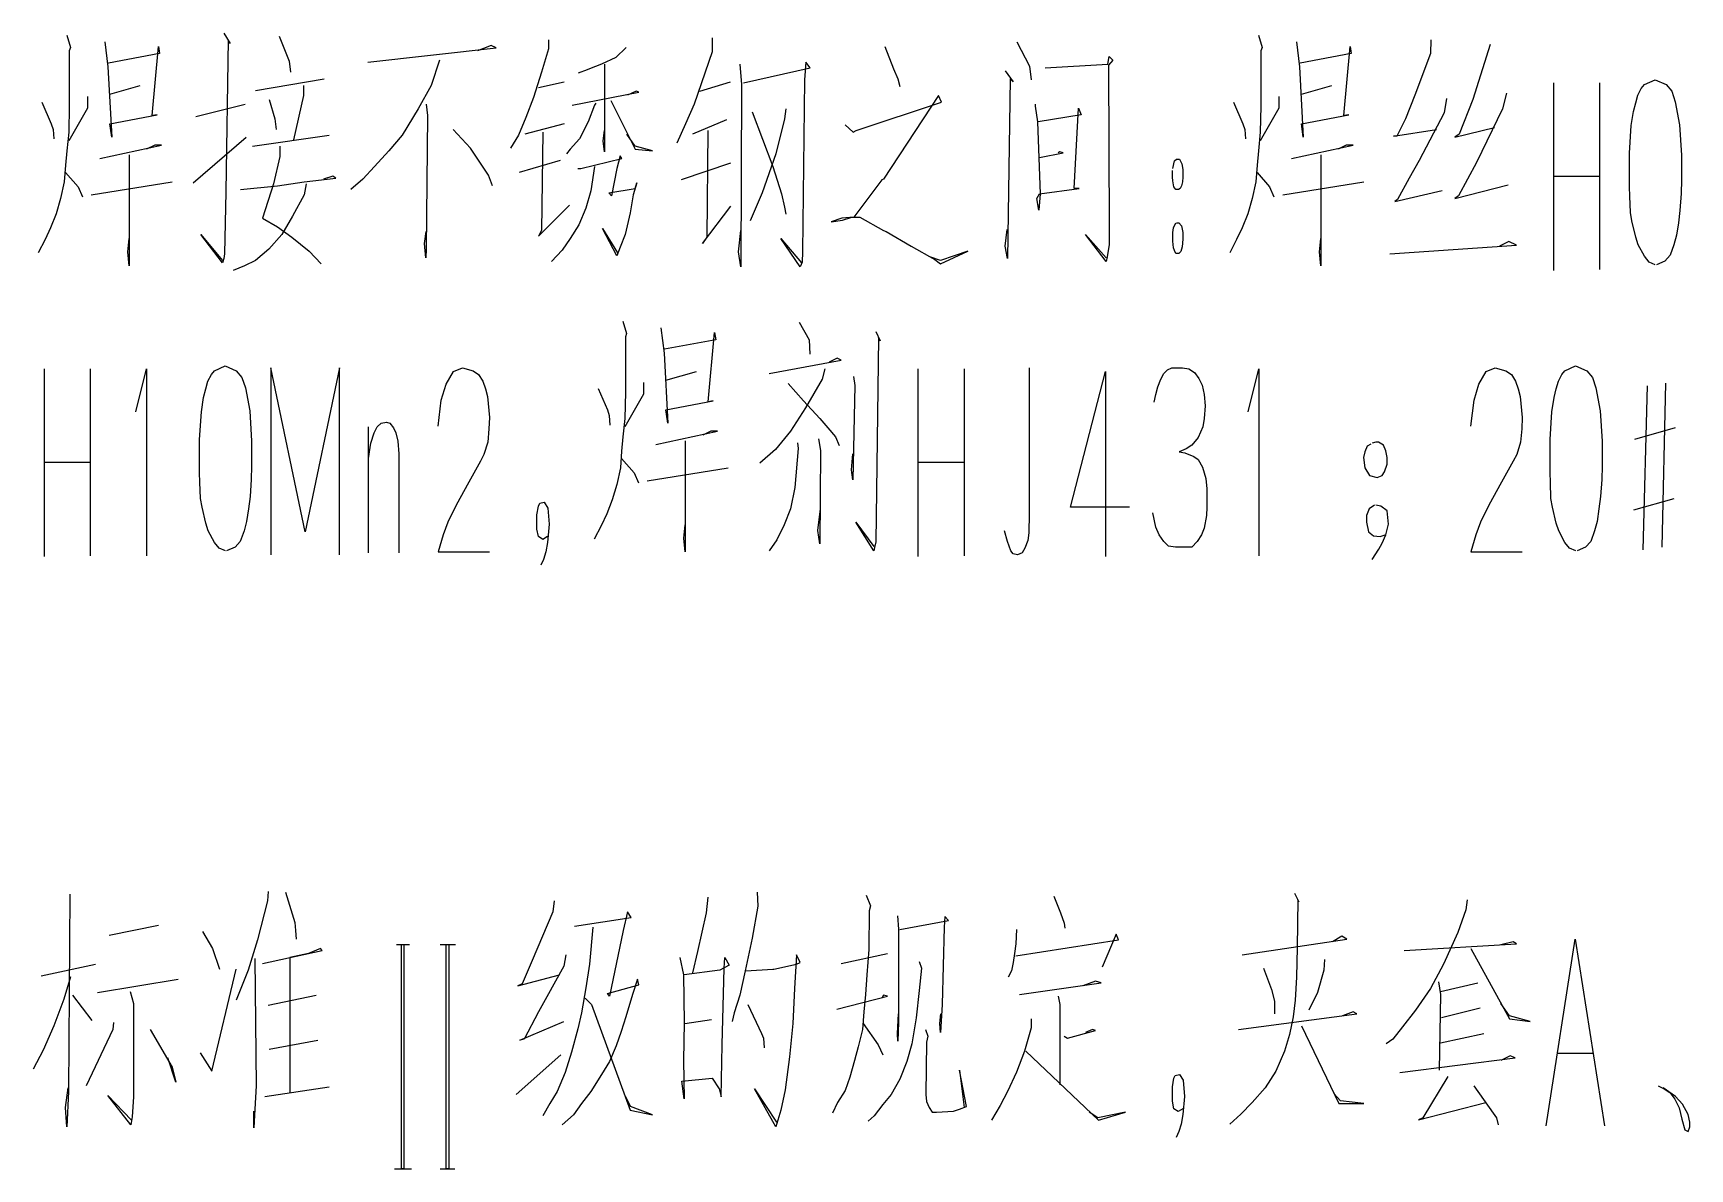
# Model space of a CAD drawing. Extents: x 0 to 8410, y 0 to 11890.
# Drawn here: x 7771.8 to 8119.4, y 10658.2 to 10896.4 of the extents above; entities that cross this region are included whole.
import ezdxf

# ---------------------------------------------------------------- set-up
doc = ezdxf.new("R2010")
doc.units = 0
doc.header["$MEASUREMENT"] = 0
doc.layers.add('6', color=7, linetype='Continuous')
doc.layers.add('8', color=7, linetype='Continuous')

# ---------------------------------------------------------------- blocks, each defined once
blk = doc.blocks.new('BLKENT759')
at = {"layer": '8', "color": 2, "linetype": 'Continuous'}
for p, q in [((7778.85, 10896), (7779.64, 10893.4)), ((7779.64, 10893.4), (7779.38, 10892.7)), ((7786.83, 10894.6), (7787.48, 10889.3)), ((7796.76, 10879.1), (7798.07, 10893.6)), ((7798.07, 10893.6), (7798.33, 10892.1)), ((7811.8, 10896.4), (7813.1, 10894.2)), ((7812.71, 10895), (7812.19, 10863.1)), ((7813.1, 10894.2), (7812.71, 10895)), ((7823.43, 10895.8), (7825.52, 10890.5)), ((7841.99, 10890.3), (7868.92, 10893.3)), ((7867.87, 10893.8), (7865, 10892.7)), ((7868.92, 10893.3), (7867.87, 10893.8)), ((7879.9, 10895), (7879.9, 10893.1)), ((7896.24, 10893.4), (7894.02, 10891.3)), ((7914.28, 10895.4), (7914.28, 10892.5)), ((7950.49, 10893.6), (7952.32, 10888.9)), ((7978.2, 10894.6), (7980.81, 10889.5)), ((8028.85, 10896), (8029.64, 10893.4)), ((8029.64, 10893.4), (8029.38, 10892.7)), ((8036.83, 10894.6), (8037.48, 10889.3)), ((8046.76, 10879.1), (8048.07, 10893.6)), ((8048.07, 10893.6), (8048.33, 10892.1)), ((8065.06, 10895), (8064.93, 10892.1)), ((8077.48, 10894), (8073.82, 10882.5)), ((7779.38, 10892.7), (7779.38, 10881.1)), ((7798.33, 10892.1), (7787.61, 10890.1)), ((7825.52, 10890.5), (7825.78, 10888.2)), ((7857.02, 10890.7), (7855.32, 10885.4)), ((7879.9, 10893.1), (7878.46, 10888.2)), ((7891.01, 10889.9), (7888.53, 10888.9)), ((7894.02, 10891.3), (7891.01, 10889.9)), ((7891.66, 10889.9), (7891.66, 10871.5)), ((7914.28, 10892.5), (7910.49, 10881.5)), ((7920.03, 10889.9), (7920.42, 10885.6)), ((7933.89, 10890.3), (7933.62, 10886.6)), ((7934.8, 10889.1), (7933.89, 10890.3)), ((7984.08, 10889.1), (7997.28, 10889.9)), ((7997.28, 10889.9), (7997.55, 10891.5)), ((7998.33, 10890.7), (7997.41, 10889.7)), ((7997.41, 10889.7), (7997.55, 10855.4)), ((7997.55, 10891.5), (7998.33, 10890.7)), ((8029.38, 10892.7), (8029.38, 10881.1)), ((8048.33, 10892.1), (8037.61, 10890.1)), ((8064.93, 10892.1), (8061.66, 10883.4)), ((7787.48, 10889.3), (7788.27, 10874.6)), ((7818.46, 10884.4), (7832.84, 10886.8)), ((7878.46, 10888.2), (7876.76, 10882.9)), ((7888, 10888.7), (7886.17, 10888)), ((7888.53, 10888.9), (7888, 10888.7)), ((7920.81, 10886), (7934.8, 10889.1)), ((7933.62, 10886.6), (7933.23, 10850.5)), ((7952.32, 10888.9), (7953.23, 10886.8)), ((7953.23, 10886.8), (7953.62, 10885.2)), ((7975.72, 10888.5), (7977.41, 10886.2)), ((7976.76, 10886.8), (7976.24, 10849.1)), ((7977.41, 10886.2), (7976.76, 10886.8)), ((7980.81, 10889.5), (7981.21, 10886.6)), ((8037.48, 10889.3), (8038.26, 10874.6)), ((8109.83, 10885.6), (8112.06, 10886.6)), ((8112.06, 10886.6), (8114.41, 10885.6)), ((7783.17, 10883.1), (7783.17, 10880.7)), ((7787.87, 10883.6), (7794.28, 10885.4)), ((7828.53, 10883.3), (7826.44, 10874)), ((7828.53, 10885.4), (7828.53, 10883.3)), ((7855.32, 10885.4), (7852.58, 10880.5)), ((7876.76, 10882.9), (7875.19, 10878.7)), ((7877.81, 10885), (7883.17, 10886.2)), ((7884.87, 10881.3), (7898.85, 10884)), ((7898.33, 10884.2), (7896.5, 10883.4)), ((7898.85, 10884), (7898.33, 10884.2)), ((7911.66, 10884.2), (7918.07, 10886.2)), ((7920.42, 10885.6), (7920.29, 10847.4)), ((7961.73, 10883.3), (7950.23, 10865.8)), ((7962.38, 10881.9), (7961.73, 10883.3)), ((8033.17, 10883.1), (8033.17, 10880.7)), ((8037.87, 10883.6), (8044.28, 10885.4)), ((8061.66, 10883.4), (8059.7, 10878.4)), ((8080.88, 10883.8), (8080.09, 10880.5)), ((8090.75, 10886), (8090.75, 10846.6)), ((8100.42, 10886), (8100.42, 10846.8)), ((8108, 10881.8), (8108.46, 10883.4)), ((8108.46, 10883.4), (8109.18, 10884.8)), ((8109.18, 10884.8), (8109.83, 10885.6)), ((8114.41, 10885.6), (8115.58, 10884.2)), ((8115.58, 10884.2), (8116.3, 10882)), ((7773.62, 10881.9), (7775.59, 10877.4)), ((7779.38, 10881.1), (7779.25, 10875.6)), ((7783.17, 10880.7), (7779.25, 10873.8)), ((7787.87, 10877.4), (7797.81, 10879.3)), ((7797.81, 10879.3), (7796.76, 10879.1)), ((7805.91, 10878.9), (7816.24, 10881.5)), ((7821.34, 10882.5), (7822.51, 10878.4)), ((7852.58, 10880.5), (7849.18, 10875)), ((7854.28, 10881.5), (7854.54, 10879.1)), ((7889.57, 10881.3), (7888.26, 10877.8)), ((7889.83, 10881.7), (7889.57, 10881.3)), ((7892.97, 10882.3), (7898.07, 10872.1)), ((7910.49, 10881.5), (7908.66, 10877.4)), ((7922.64, 10879.9), (7926.96, 10868.4)), ((7929.7, 10880.5), (7929.44, 10878.4)), ((7944.47, 10876), (7962.38, 10881.9)), ((7981.99, 10881.5), (7981.99, 10881.1)), ((7981.99, 10881.1), (7982.51, 10877.8)), ((7991.66, 10879.3), (7982.64, 10877.8)), ((7990.23, 10863.8), (7991.14, 10880.7)), ((7991.14, 10880.7), (7991.66, 10879.3)), ((8023.62, 10881.9), (8025.58, 10877.4)), ((8029.38, 10881.1), (8029.24, 10875.6)), ((8033.17, 10880.7), (8029.24, 10873.8)), ((8037.87, 10877.4), (8047.81, 10879.3)), ((8047.81, 10879.3), (8046.76, 10879.1)), ((8067.81, 10879.7), (8062.58, 10869.7)), ((8068.33, 10882.7), (8067.81, 10879.7)), ((8073.82, 10882.5), (8070.94, 10875.2)), ((8080.09, 10880.5), (8074.6, 10869.3)), ((8107.09, 10877), (8107.55, 10880)), ((8107.55, 10880), (8108, 10881.8)), ((8116.3, 10882), (8117.22, 10877.2)), ((7775.59, 10877.4), (7775.98, 10876.2)), ((7775.98, 10876.2), (7776.11, 10874.2)), ((7788.27, 10874.6), (7787.87, 10877.4)), ((7822.51, 10878.4), (7822.78, 10876.2)), ((7854.54, 10879.1), (7854.28, 10851.1)), ((7863.56, 10872.3), (7859.9, 10876.2)), ((7875.19, 10878.7), (7873.62, 10875)), ((7883.17, 10877.4), (7874.93, 10875.2)), ((7888.26, 10877.8), (7886.43, 10874.2)), ((7891.4, 10873.8), (7891.66, 10876)), ((7908.66, 10877.4), (7906.83, 10873.3)), ((7917.28, 10878.2), (7910.09, 10875.2)), ((7913.36, 10876), (7913.1, 10853.6)), ((7929.44, 10878.4), (7927.61, 10871.1)), ((7942.12, 10877.2), (7943.82, 10875.6)), ((7943.82, 10875.6), (7944.47, 10876)), ((7982.51, 10877.8), (7983.04, 10862.7)), ((8025.58, 10877.4), (8025.98, 10876.2)), ((8025.98, 10876.2), (8026.11, 10874.2)), ((8038.26, 10874.6), (8037.87, 10877.4)), ((8057.22, 10874.8), (8066.24, 10876.2)), ((8059.7, 10878.4), (8057.87, 10874.8)), ((8070.03, 10874.6), (8078.39, 10876.6)), ((8106.7, 10871.2), (8107.09, 10877)), ((8117.22, 10877.2), (8117.61, 10870.8)), ((7779.25, 10875.6), (7778.85, 10871.7)), ((7785.78, 10870.1), (7798.72, 10872.9)), ((7797.29, 10872.9), (7795.59, 10872.1)), ((7798.72, 10872.9), (7797.29, 10872.9)), ((7805.39, 10865), (7816.5, 10874.6)), ((7817.81, 10872.7), (7833.89, 10875)), ((7823.56, 10872.7), (7823.56, 10870.5)), ((7849.18, 10875), (7846.43, 10871.7)), ((7873.62, 10875), (7871.93, 10872.3)), ((7878.72, 10875.6), (7878.46, 10855)), ((7886.43, 10874.2), (7884.47, 10872.1)), ((7891.66, 10871.5), (7891.4, 10873.8)), ((7898.07, 10872.7), (7896.37, 10875.2)), ((7901.73, 10871.7), (7898.07, 10872.7)), ((8029.24, 10875.6), (8028.85, 10871.7)), ((8035.78, 10870.1), (8048.72, 10872.9)), ((8047.28, 10872.9), (8045.58, 10872.1)), ((8048.72, 10872.9), (8047.28, 10872.9)), ((8057.87, 10874.8), (8057.22, 10874.8)), ((8070.94, 10875.2), (8070.03, 10874.6)), ((7778.85, 10871.7), (7778.59, 10868.7)), ((7791.93, 10870.9), (7791.93, 10847.6)), ((7823.56, 10870.5), (7822.25, 10864.8)), ((7846.43, 10871.7), (7843.43, 10868.4)), ((7867.35, 10866.6), (7863.56, 10872.3)), ((7882.38, 10869.7), (7873.75, 10867.2)), ((7884.47, 10872.1), (7883.69, 10871.1)), ((7886.7, 10868), (7895.32, 10870.1)), ((7894.93, 10870.7), (7894.28, 10868)), ((7895.32, 10870.1), (7894.93, 10870.7)), ((7898.07, 10872.1), (7901.73, 10871.7)), ((7918.07, 10869.1), (7907.74, 10865.6)), ((7927.61, 10871.1), (7924.74, 10862.9)), ((7982.9, 10870.3), (7987.87, 10871.3)), ((7987.22, 10871.5), (7986.83, 10871.3)), ((7987.87, 10871.3), (7987.22, 10871.5)), ((8010.88, 10868), (8011.27, 10869.6)), ((8011.27, 10869.6), (8011.66, 10870)), ((8011.66, 10870), (8012.32, 10870)), ((8012.32, 10870), (8012.77, 10869)), ((8012.77, 10869), (8012.97, 10867.8)), ((8028.85, 10871.7), (8028.59, 10868.7)), ((8041.92, 10870.9), (8041.92, 10847.6)), ((8062.58, 10869.7), (8060.49, 10866)), ((8074.6, 10869.3), (8070.81, 10862.3)), ((8106.7, 10864.2), (8106.7, 10871.2)), ((8117.61, 10870.8), (8117.61, 10865.6)), ((7778.59, 10868.7), (7778.33, 10865.2)), ((7778.59, 10867.2), (7781.21, 10864.2)), ((7828.66, 10865.2), (7835.32, 10866)), ((7834.67, 10866.4), (7832.71, 10865.8)), ((7835.32, 10866), (7834.67, 10866.4)), ((7840.94, 10865.8), (7838.46, 10863.6)), ((7843.43, 10868.4), (7840.94, 10865.8)), ((7868.13, 10864.4), (7867.35, 10866.6)), ((7886.04, 10868), (7886.7, 10868)), ((7889.57, 10868.4), (7888.79, 10863.3)), ((7894.28, 10868), (7893.1, 10862.3)), ((7926.96, 10868.4), (7928.79, 10862.7)), ((7949.83, 10865.6), (7943.95, 10857.8)), ((7950.23, 10865.8), (7949.83, 10865.6)), ((8010.81, 10866.2), (8010.81, 10867.6)), ((8010.88, 10865.4), (8010.81, 10866.2)), ((8011.14, 10864.2), (8010.88, 10865.4)), ((8012.97, 10866.2), (8012.9, 10865.2)), ((8012.97, 10867.8), (8012.97, 10866.2)), ((8028.59, 10868.7), (8028.33, 10865.2)), ((8028.59, 10867.2), (8031.21, 10864.2)), ((8060.49, 10866), (8058, 10861.5)), ((8090.75, 10866.4), (8100.29, 10866.4)), ((8117.61, 10865.6), (8117.55, 10862.8)), ((7778.33, 10865.2), (7777.55, 10861.7)), ((7781.21, 10864.2), (7782.12, 10862.1)), ((7783.95, 10862.5), (7800.95, 10865.2)), ((7812.19, 10863.1), (7811.93, 10850.1)), ((7815.32, 10863.6), (7823.04, 10864.4)), ((7822.25, 10864.8), (7819.9, 10857.6)), ((7823.04, 10864.4), (7828.66, 10865.2)), ((7828.66, 10862.5), (7826.17, 10858)), ((7829.05, 10864.8), (7828.66, 10862.5)), ((7888.79, 10863.3), (7887.74, 10859.7)), ((7892.58, 10862.9), (7898.07, 10863.8)), ((7893.1, 10862.3), (7892.58, 10862.9)), ((7897.68, 10862.5), (7897.02, 10858.7)), ((7898.46, 10865), (7897.68, 10862.5)), ((7898.07, 10863.8), (7898.46, 10865)), ((7924.74, 10862.9), (7922.25, 10857)), ((7928.79, 10862.7), (7929.44, 10859.9)), ((7982.38, 10861.7), (7982.9, 10862.7)), ((7983.04, 10862.7), (7982.77, 10859.3)), ((7982.9, 10862.7), (7991.27, 10863.8)), ((7991.27, 10863.8), (7990.23, 10863.8)), ((8011.53, 10863.6), (8011.14, 10864.2)), ((8012.12, 10863.6), (8011.53, 10863.6)), ((8012.45, 10863.8), (8012.12, 10863.6)), ((8012.71, 10864.4), (8012.45, 10863.8)), ((8012.9, 10865.2), (8012.71, 10864.4)), ((8028.33, 10865.2), (8027.55, 10861.7)), ((8031.21, 10864.2), (8032.12, 10862.1)), ((8033.95, 10862.5), (8050.94, 10865.2)), ((8057.48, 10861.1), (8067.41, 10863.4)), ((8070.03, 10861.7), (8081.27, 10864.6)), ((8070.81, 10862.3), (8070.03, 10861.7)), ((8106.76, 10862.2), (8106.7, 10864.2)), ((8106.89, 10858.8), (8106.76, 10862.2)), ((8117.55, 10862.8), (8117.28, 10859.2)), ((7776.63, 10858.5), (7775.46, 10855.6)), ((7777.55, 10861.7), (7776.63, 10858.5)), ((7877.81, 10853.8), (7884.34, 10860.3)), ((7887.74, 10859.7), (7886.3, 10856.2)), ((7897.02, 10858.7), (7895.98, 10854.2)), ((7912.19, 10852.3), (7918.2, 10860.1)), ((7929.44, 10859.9), (7929.7, 10858.4)), ((7982.77, 10859.3), (7982.38, 10861.7)), ((8026.63, 10858.5), (8025.45, 10855.6)), ((8027.55, 10861.7), (8026.63, 10858.5)), ((8058, 10861.5), (8057.48, 10861.1)), ((8107.22, 10857), (8106.89, 10858.8)), ((8117.28, 10859.2), (8116.96, 10856.6)), ((7775.46, 10855.6), (7774.28, 10853.1)), ((7819.9, 10857.6), (7823.04, 10855.8)), ((7823.04, 10855.8), (7826.04, 10853.6)), ((7826.17, 10858), (7823.95, 10854.2)), ((7878.46, 10855), (7877.81, 10853.8)), ((7886.3, 10856.2), (7884.47, 10853.3)), ((7894.28, 10849.7), (7891.27, 10855.4)), ((7891.27, 10855.4), (7894.41, 10850.3)), ((7919.77, 10850.5), (7920.29, 10855)), ((7941.47, 10857.6), (7939.24, 10856.8)), ((7939.24, 10856.8), (7941.6, 10857.2)), ((7943.95, 10857.8), (7941.47, 10857.6)), ((7941.6, 10857.2), (7943.56, 10857.8)), ((7943.56, 10857.8), (7945.26, 10857.8)), ((7945.26, 10857.8), (7950.23, 10855)), ((7950.23, 10855), (7950.75, 10854.8)), ((7975.72, 10851.7), (7976.11, 10855.2)), ((7997.55, 10855.4), (7997.55, 10852.1)), ((8010.88, 10854.6), (8011.01, 10855.6)), ((8011.01, 10855.6), (8011.53, 10856.6)), ((8011.66, 10856.6), (8012.19, 10856.6)), ((8012.19, 10856.6), (8012.71, 10856)), ((8012.71, 10856), (8012.97, 10854.6)), ((8025.45, 10855.6), (8024.28, 10853.1)), ((8108, 10853.6), (8107.22, 10857)), ((8116.96, 10856.6), (8116.56, 10854)), ((7774.28, 10853.1), (7772.84, 10850.3)), ((7791.66, 10850.5), (7791.93, 10853.3)), ((7811.53, 10848.2), (7806.96, 10854.2)), ((7806.96, 10854.2), (7811.53, 10848.7)), ((7823.95, 10854.2), (7821.21, 10851.1)), ((7826.04, 10853.6), (7829.7, 10850.7)), ((7853.89, 10852.3), (7854.28, 10854.8)), ((7854.15, 10849.3), (7853.89, 10852.3)), ((7884.47, 10853.3), (7882.77, 10850.9)), ((7894.93, 10851.5), (7894.28, 10849.7)), ((7895.98, 10854.2), (7894.93, 10851.5)), ((7913.1, 10853.6), (7912.19, 10852.3)), ((7932.71, 10847.4), (7928.66, 10853.3)), ((7928.66, 10853.3), (7932.97, 10848.2)), ((7950.75, 10854.8), (7955.98, 10851.7)), ((7955.98, 10851.7), (7960.94, 10848.9)), ((7976.24, 10849.1), (7975.72, 10851.7)), ((7996.89, 10848.5), (7992.58, 10854.2)), ((7992.58, 10854.2), (7996.89, 10849.3)), ((7997.55, 10852.1), (7997.15, 10849.5)), ((8010.88, 10852.8), (8010.88, 10854.6)), ((8011.01, 10851.4), (8010.88, 10852.8)), ((8012.84, 10851.6), (8012.58, 10850.6)), ((8012.97, 10853.2), (8012.84, 10851.6)), ((8012.97, 10854.6), (8012.97, 10853.2)), ((8024.28, 10853.1), (8022.84, 10850.3)), ((8041.66, 10850.5), (8041.92, 10853.3)), ((8056.43, 10850.1), (8082.97, 10851.9)), ((8081.4, 10852.7), (8079.44, 10851.7)), ((8082.97, 10851.9), (8081.4, 10852.7)), ((8108.53, 10852), (8108, 10853.6)), ((8109.83, 10849.6), (8108.53, 10852)), ((8116.04, 10852), (8115.26, 10849.8)), ((8116.56, 10854), (8116.04, 10852)), ((7791.93, 10847.6), (7791.66, 10850.5)), ((7811.8, 10849.1), (7811.53, 10848.2)), ((7811.93, 10850.1), (7811.8, 10849.1)), ((7818.46, 10848.7), (7816.11, 10847.6)), ((7821.21, 10851.1), (7818.46, 10848.7)), ((7829.7, 10850.7), (7832.19, 10848)), ((7854.28, 10851.1), (7854.15, 10849.3)), ((7882.77, 10850.9), (7880.55, 10848.5)), ((7920.29, 10847.4), (7919.77, 10850.5)), ((7933.1, 10848.4), (7932.71, 10847.4)), ((7933.23, 10850.5), (7933.1, 10848.4)), ((7962.12, 10848.7), (7959.9, 10849.5)), ((7960.94, 10848.9), (7962.12, 10848)), ((7962.12, 10848), (7967.87, 10850.7)), ((7967.87, 10850.7), (7962.12, 10848.7)), ((7997.15, 10849.5), (7996.89, 10848.5)), ((8011.27, 10850.8), (8011.01, 10851.4)), ((8011.53, 10850.2), (8011.27, 10850.8)), ((8012.19, 10850.2), (8011.53, 10850.2)), ((8012.58, 10850.6), (8012.19, 10850.2)), ((8041.92, 10847.6), (8041.66, 10850.5)), ((8110.81, 10848.4), (8109.83, 10849.6)), ((8112.12, 10847.8), (8110.81, 10848.4)), ((8114.15, 10848.6), (8112.38, 10847.8)), ((8115.26, 10849.8), (8114.15, 10848.6)), ((7816.11, 10847.6), (7813.76, 10846.6)), ((7895.52, 10836), (7896.31, 10833.4)), ((7903.5, 10834.6), (7904.15, 10829.3)), ((7932.52, 10835.8), (7934.61, 10832.1)), ((7896.31, 10833.4), (7896.05, 10832.7)), ((7896.05, 10832.7), (7896.05, 10821.1)), ((7915, 10832.1), (7904.28, 10830.1)), ((7913.43, 10819.1), (7914.74, 10833.6)), ((7914.74, 10833.6), (7915, 10832.1)), ((7934.61, 10832.1), (7934.74, 10829.1)), ((7948.6, 10833.8), (7949.51, 10831.9)), ((7949.12, 10832.5), (7948.6, 10789.7)), ((7949.51, 10831.9), (7949.12, 10832.5)), ((7904.15, 10829.3), (7904.94, 10814.6)), ((7926.24, 10825), (7941.28, 10827.8)), ((7940.49, 10828.2), (7938.79, 10827.4)), ((7941.28, 10827.8), (7940.49, 10828.2)), ((7774.09, 10826), (7774.09, 10786.6)), ((7783.76, 10826), (7783.76, 10786.8)), ((7793.37, 10817), (7795.59, 10826)), ((7795.59, 10826), (7795.59, 10786.8)), ((7808.46, 10823.4), (7809.18, 10824.8)), ((7809.18, 10824.8), (7809.84, 10825.6)), ((7809.84, 10825.6), (7812.06, 10826.6)), ((7812.06, 10826.6), (7814.41, 10825.6)), ((7814.41, 10825.6), (7815.59, 10824.2)), ((7815.59, 10824.2), (7816.31, 10822)), ((7828.86, 10791.8), (7821.67, 10826.2)), ((7821.67, 10826.2), (7821.67, 10787)), ((7836.05, 10826.2), (7828.86, 10791.8)), ((7836.05, 10787), (7836.05, 10826.2)), ((7858.47, 10822.8), (7859.97, 10825.4)), ((7859.97, 10825.4), (7861.86, 10826.2)), ((7861.86, 10826.2), (7864.09, 10825.6)), ((7864.09, 10825.6), (7865.26, 10824.8)), ((7865.26, 10824.8), (7866.11, 10823.4)), ((7904.54, 10823.6), (7910.95, 10825.4)), ((7937.35, 10823.8), (7933.83, 10817.8)), ((7937.88, 10826), (7937.35, 10823.8)), ((7943.89, 10824.4), (7944.15, 10822.5)), ((7957.42, 10826), (7957.42, 10786.6)), ((7967.09, 10826), (7967.09, 10786.8)), ((7980.75, 10826.2), (7980.75, 10795.6)), ((7989.45, 10797), (7996.77, 10825.4)), ((7996.77, 10825.4), (7996.77, 10786.6)), ((8007.75, 10822.2), (8008.4, 10823.8)), ((8008.4, 10823.8), (8008.99, 10825)), ((8008.99, 10825), (8009.77, 10825.8)), ((8009.77, 10825.8), (8010.69, 10826.2)), ((8010.69, 10826.2), (8012.91, 10826.2)), ((8012.91, 10826.2), (8014.28, 10826)), ((8014.28, 10826), (8015.46, 10825.2)), ((8015.46, 10825.2), (8016.37, 10824)), ((8016.37, 10824), (8017.03, 10822.6)), ((8026.7, 10817), (8028.92, 10826)), ((8028.92, 10826), (8028.92, 10786.8)), ((8075.13, 10822.8), (8076.64, 10825.4)), ((8076.64, 10825.4), (8078.53, 10826.2)), ((8078.53, 10826.2), (8080.75, 10825.6)), ((8080.75, 10825.6), (8081.93, 10824.8)), ((8081.93, 10824.8), (8082.78, 10823.4)), ((8091.8, 10823.4), (8092.52, 10824.8)), ((8092.52, 10824.8), (8093.17, 10825.6)), ((8093.17, 10825.6), (8095.39, 10826.6)), ((8095.39, 10826.6), (8097.75, 10825.6)), ((8097.75, 10825.6), (8098.92, 10824.2)), ((8098.92, 10824.2), (8099.64, 10822)), ((7807.55, 10820), (7808.01, 10821.8)), ((7808.01, 10821.8), (7808.46, 10823.4)), ((7816.31, 10822), (7817.22, 10817.2)), ((7857.42, 10819.4), (7858.47, 10822.8)), ((7866.11, 10823.4), (7866.7, 10821.8)), ((7866.7, 10821.8), (7867.09, 10820.2)), ((7867.09, 10820.2), (7867.55, 10815.8)), ((7890.3, 10821.9), (7892.26, 10817.4)), ((7896.05, 10821.1), (7895.92, 10815.6)), ((7899.84, 10820.7), (7895.92, 10813.8)), ((7899.84, 10823.1), (7899.84, 10820.7)), ((7930.17, 10822.9), (7933.43, 10819.3)), ((7944.15, 10822.5), (7943.76, 10802.7)), ((8006.96, 10819), (8007.36, 10820.6)), ((8007.36, 10820.6), (8007.75, 10822.2)), ((8017.03, 10822.6), (8017.49, 10820.6)), ((8017.49, 10820.6), (8017.68, 10818.2)), ((8074.09, 10819.4), (8075.13, 10822.8)), ((8082.78, 10823.4), (8083.37, 10821.8)), ((8083.37, 10821.8), (8083.76, 10820.2)), ((8083.76, 10820.2), (8084.22, 10815.8)), ((8090.89, 10820), (8091.34, 10821.8)), ((8091.34, 10821.8), (8091.8, 10823.4)), ((8099.64, 10822), (8100.56, 10817.2)), ((8109.58, 10788), (8110.49, 10822.4)), ((8114.28, 10823), (8113.5, 10788.6)), ((7806.7, 10811.2), (7807.09, 10817)), ((7807.09, 10817), (7807.55, 10820)), ((7817.22, 10817.2), (7817.62, 10810.8)), ((7856.77, 10814), (7857.42, 10819.4)), ((7892.26, 10817.4), (7892.65, 10816.2)), ((7904.54, 10817.4), (7914.48, 10819.3)), ((7904.94, 10814.6), (7904.54, 10817.4)), ((7914.48, 10819.3), (7913.43, 10819.1)), ((7933.83, 10817.8), (7930.69, 10812.9)), ((7933.43, 10819.3), (7936.83, 10815.6)), ((8017.68, 10818.2), (8017.49, 10815.6)), ((8073.43, 10814), (8074.09, 10819.4)), ((8090.04, 10811.2), (8090.43, 10817)), ((8090.43, 10817), (8090.89, 10820)), ((8100.56, 10817.2), (8100.95, 10810.8)), ((7842.13, 10787.4), (7842.13, 10813.8)), ((7843.37, 10812.6), (7843.96, 10813.8)), ((7843.96, 10813.8), (7844.81, 10814.6)), ((7844.81, 10814.6), (7845.92, 10814.8)), ((7845.92, 10814.8), (7846.64, 10814.6)), ((7846.64, 10814.6), (7847.42, 10813.6)), ((7847.42, 10813.6), (7847.88, 10812.6)), ((7867.42, 10813.4), (7867.16, 10810.6)), ((7867.55, 10815.8), (7867.42, 10813.4)), ((7892.65, 10816.2), (7892.78, 10814.2)), ((7895.92, 10815.6), (7895.52, 10811.7)), ((7936.83, 10815.6), (7938.53, 10813.6)), ((7938.53, 10813.6), (7940.1, 10811.7)), ((8017.22, 10813.8), (8016.18, 10811.6)), ((8017.49, 10815.6), (8017.22, 10813.8)), ((8084.09, 10813.4), (8083.83, 10810.6)), ((8084.22, 10815.8), (8084.09, 10813.4)), ((8116.31, 10813.6), (8107.75, 10811.2)), ((7806.7, 10804.2), (7806.7, 10811.2)), ((7817.62, 10810.8), (7817.62, 10805.6)), ((7842.13, 10807.2), (7842.65, 10810.4)), ((7842.65, 10810.4), (7843.37, 10812.6)), ((7847.88, 10812.6), (7848.33, 10810.8)), ((7848.33, 10810.8), (7848.53, 10808.2)), ((7867.16, 10810.6), (7866.37, 10808)), ((7895.52, 10811.7), (7895.26, 10808.7)), ((7902.45, 10810.1), (7915.39, 10812.9)), ((7908.6, 10810.9), (7908.6, 10787.6)), ((7913.96, 10812.9), (7912.26, 10812.1)), ((7915.39, 10812.9), (7913.96, 10812.9)), ((7930.69, 10812.9), (7927.55, 10809.1)), ((7932.13, 10810.5), (7932.26, 10809.3)), ((7936.57, 10811.3), (7936.96, 10808.9)), ((7940.1, 10811.7), (7940.88, 10809.9)), ((8014.87, 10810), (8013.7, 10809.2)), ((8016.18, 10811.6), (8014.87, 10810)), ((8051.67, 10809.8), (8051.15, 10808.6)), ((8052.45, 10810.2), (8051.67, 10809.8)), ((8053.5, 10810.6), (8052.71, 10810.4)), ((8054.02, 10810.6), (8053.5, 10810.6)), ((8055.07, 10810), (8054.02, 10810.6)), ((8055.59, 10808.8), (8055.07, 10810)), ((8083.83, 10810.6), (8083.04, 10808)), ((8090.04, 10804.2), (8090.04, 10811.2)), ((8100.95, 10810.8), (8100.95, 10805.6)), ((7774.09, 10806.4), (7783.63, 10806.4)), ((7848.53, 10808.2), (7848.53, 10787.4)), ((7865.66, 10806.6), (7863.17, 10802.2)), ((7866.37, 10808), (7865.66, 10806.6)), ((7895.26, 10808.7), (7895, 10805.2)), ((7895.26, 10807.2), (7897.88, 10804.2)), ((7927.55, 10809.1), (7924.28, 10806.2)), ((7932.26, 10809.3), (7931.6, 10801.1)), ((7936.96, 10808.9), (7936.83, 10789.3)), ((7943.5, 10804.8), (7943.76, 10808.2)), ((7957.42, 10806.4), (7966.96, 10806.4)), ((8013.7, 10809.2), (8012.26, 10808.6)), ((8012.26, 10808.6), (8013.43, 10808.4)), ((8013.43, 10808.4), (8015.33, 10807.6)), ((8015.33, 10807.6), (8016.24, 10807)), ((8016.24, 10807), (8017.09, 10805.4)), ((8051.15, 10808.6), (8050.89, 10807.4)), ((8050.89, 10807.4), (8051.15, 10805.2)), ((8055.85, 10807.4), (8055.59, 10808.8)), ((8055.85, 10806), (8055.85, 10807.4)), ((8082.32, 10806.6), (8079.84, 10802.2)), ((8083.04, 10808), (8082.32, 10806.6)), ((7806.77, 10802.2), (7806.7, 10804.2)), ((7817.55, 10802.8), (7817.29, 10799.2)), ((7817.62, 10805.6), (7817.55, 10802.8)), ((7895, 10805.2), (7894.22, 10801.7)), ((7897.88, 10804.2), (7898.79, 10802.1)), ((7900.62, 10802.5), (7917.62, 10805.2)), ((7943.76, 10802.7), (7943.5, 10804.8)), ((8017.09, 10805.4), (8017.81, 10803)), ((8017.81, 10803), (8018.01, 10800.8)), ((8051.15, 10805.2), (8052.19, 10803.6)), ((8052.19, 10803.6), (8053.76, 10803.2)), ((8053.76, 10803.2), (8054.81, 10803.6)), ((8054.81, 10803.6), (8055.33, 10804.4)), ((8055.33, 10804.4), (8055.85, 10806)), ((8090.1, 10802.2), (8090.04, 10804.2)), ((8100.89, 10802.8), (8100.62, 10799.2)), ((8100.95, 10805.6), (8100.89, 10802.8)), ((7806.9, 10798.8), (7806.77, 10802.2)), ((7863.17, 10802.2), (7860.56, 10797.4)), ((7894.22, 10801.7), (7893.3, 10798.5)), ((7931.6, 10801.1), (7930.69, 10796.6)), ((8018.01, 10800.8), (8018.01, 10797)), ((8079.84, 10802.2), (8077.22, 10797.4)), ((8090.23, 10798.8), (8090.1, 10802.2)), ((7807.22, 10797), (7806.9, 10798.8)), ((7808.01, 10793.6), (7807.22, 10797)), ((7816.96, 10796.6), (7816.57, 10794)), ((7817.29, 10799.2), (7816.96, 10796.6)), ((7860.56, 10797.4), (7858.79, 10793.8)), ((7877.49, 10795.4), (7877.81, 10797.2)), ((7877.81, 10797.2), (7878.07, 10797.8)), ((7878.07, 10797.8), (7878.99, 10798)), ((7878.99, 10798), (7879.77, 10796.8)), ((7879.77, 10796.8), (7880.03, 10793.4)), ((7893.3, 10798.5), (7892.13, 10795.6)), ((7930.69, 10796.6), (7929.38, 10793.3)), ((7936.44, 10792.1), (7936.96, 10796.6)), ((8001.8, 10797), (7989.45, 10797)), ((8018.01, 10797), (8017.94, 10795.2)), ((8052.06, 10796.6), (8051.54, 10795.2)), ((8053.24, 10797.4), (8052.06, 10796.6)), ((8054.55, 10797.2), (8053.5, 10797.4)), ((8055.85, 10796.2), (8054.55, 10797.2)), ((8056.11, 10793.4), (8055.85, 10796.2)), ((8077.22, 10797.4), (8075.46, 10793.8)), ((8090.56, 10797), (8090.23, 10798.8)), ((8091.34, 10793.6), (8090.56, 10797)), ((8100.3, 10796.6), (8099.9, 10794)), ((8100.62, 10799.2), (8100.3, 10796.6)), ((8107.62, 10796.4), (8116.05, 10798.8)), ((7808.53, 10792), (7808.01, 10793.6)), ((7816.57, 10794), (7816.05, 10792)), ((7858.79, 10793.8), (7857.81, 10791.2)), ((7877.49, 10792.4), (7877.49, 10795.4)), ((7877.81, 10790.8), (7877.49, 10792.4)), ((7880.03, 10793.4), (7879.71, 10789.6)), ((7890.95, 10793.1), (7889.51, 10790.3)), ((7892.13, 10795.6), (7890.95, 10793.1)), ((7908.34, 10790.5), (7908.6, 10793.3)), ((7929.38, 10793.3), (7927.81, 10790.1)), ((7948.2, 10787.8), (7944.41, 10793.8)), ((7944.41, 10793.8), (7948.2, 10788.7)), ((7980.75, 10795.6), (7980.69, 10791.6)), ((8007.36, 10792.8), (8006.7, 10795.8)), ((8008.01, 10791.2), (8007.36, 10792.8)), ((8017.49, 10792.6), (8016.9, 10791.2)), ((8017.94, 10795.2), (8017.49, 10792.6)), ((8051.54, 10795.2), (8051.54, 10793.8)), ((8051.54, 10793.8), (8051.93, 10791.8)), ((8055.59, 10791.2), (8056.11, 10793.4)), ((8075.46, 10793.8), (8074.48, 10791.2)), ((8091.87, 10792), (8091.34, 10793.6)), ((8099.9, 10794), (8099.38, 10792)), ((7809.84, 10789.6), (7808.53, 10792)), ((7810.82, 10788.4), (7809.84, 10789.6)), ((7815.26, 10789.8), (7814.15, 10788.6)), ((7816.05, 10792), (7815.26, 10789.8)), ((7857.81, 10791.2), (7856.77, 10787.6)), ((7878.73, 10790.2), (7877.81, 10790.8)), ((7879.71, 10790.8), (7878.73, 10790.2)), ((7879.71, 10789.6), (7879.32, 10787.6)), ((7908.6, 10787.6), (7908.34, 10790.5)), ((7927.81, 10790.1), (7926.24, 10787.8)), ((7936.83, 10789.3), (7936.44, 10792.1)), ((7948.6, 10789.7), (7948.33, 10788.5)), ((7976.18, 10789.8), (7975.59, 10792)), ((7976.9, 10787.8), (7976.18, 10789.8)), ((7980.49, 10790), (7979.84, 10788.4)), ((7980.69, 10791.6), (7980.49, 10790)), ((8008.99, 10789.8), (8008.01, 10791.2)), ((8009.97, 10788.8), (8008.99, 10789.8)), ((8015.98, 10789.8), (8014.87, 10788.6)), ((8016.9, 10791.2), (8015.98, 10789.8)), ((8051.93, 10791.8), (8052.98, 10791)), ((8052.98, 10791), (8054.41, 10790.8)), ((8054.15, 10788.2), (8054.81, 10789.4)), ((8054.41, 10790.8), (8055.46, 10791.2)), ((8054.81, 10789.4), (8055.59, 10791.2)), ((8074.48, 10791.2), (8073.43, 10787.6)), ((8093.17, 10789.6), (8091.87, 10792)), ((8094.15, 10788.4), (8093.17, 10789.6)), ((8098.6, 10789.8), (8097.49, 10788.6)), ((8099.38, 10792), (8098.6, 10789.8)), ((7812.13, 10787.8), (7810.82, 10788.4)), ((7814.15, 10788.6), (7812.39, 10787.8)), ((7856.77, 10787.6), (7867.55, 10787.6)), ((7878.86, 10786), (7878.27, 10784.8)), ((7879.32, 10787.6), (7878.86, 10786)), ((7948.33, 10788.5), (7948.2, 10787.8)), ((7977.42, 10787.2), (7976.9, 10787.8)), ((7978.33, 10787), (7977.42, 10787.2)), ((7979.32, 10787.4), (7978.33, 10787)), ((7979.84, 10788.4), (7979.32, 10787.4)), ((8011.47, 10788.6), (8009.97, 10788.8)), ((8014.87, 10788.6), (8011.47, 10788.6)), ((8052.71, 10786), (8054.15, 10788.2)), ((8073.43, 10787.6), (8084.22, 10787.6)), ((8095.46, 10787.8), (8094.15, 10788.4)), ((8097.49, 10788.6), (8095.72, 10787.8)), ((7821.07, 10716.4), (7820.94, 10714.4)), ((7824.73, 10716.2), (7826.69, 10709.9)), ((7923.69, 10716.2), (7923.82, 10713.3)), ((8036.43, 10716), (8037.35, 10714.2)), ((7779.51, 10715.8), (7779.24, 10674.4)), ((7820.94, 10714.4), (7818.85, 10706.2)), ((7881.07, 10714.4), (7880.81, 10712.1)), ((7913.36, 10715.2), (7912.97, 10711.9)), ((7923.82, 10713.3), (7922.64, 10706.6)), ((7946.56, 10715.6), (7947.48, 10713.4)), ((7947.48, 10713.4), (7947.22, 10712.3)), ((7985.91, 10715.4), (7987.35, 10711.9)), ((8037.09, 10714.6), (8036.95, 10704.6)), ((8037.35, 10714.2), (8037.09, 10714.6)), ((8072.38, 10712.5), (8070.68, 10707.8)), ((8072.64, 10714.6), (8072.38, 10712.5)), ((7787.74, 10707.2), (7798.07, 10709.3)), ((7826.69, 10709.9), (7826.82, 10708.2)), ((7880.81, 10712.1), (7876.5, 10701.9)), ((7885.39, 10709.1), (7897.28, 10710.9)), ((7896.5, 10712.1), (7895.58, 10708.2)), ((7897.28, 10710.9), (7896.5, 10712.1)), ((7912.97, 10711.9), (7911.14, 10703.8)), ((7947.22, 10712.3), (7947.09, 10704.2)), ((7953.1, 10711.3), (7953.36, 10708.5)), ((7953.62, 10708.4), (7963.82, 10710.3)), ((7963.03, 10711.1), (7962.9, 10708.9)), ((7963.82, 10710.3), (7963.03, 10711.1)), ((7987.35, 10711.9), (7988.13, 10709.7)), ((7988.13, 10709.7), (7988.26, 10708.7)), ((7807.35, 10708), (7809.44, 10704.4)), ((7818.85, 10706.2), (7816.89, 10699.9)), ((7826.82, 10708.2), (7826.96, 10706.4)), ((7889.18, 10708.9), (7888.52, 10701.1)), ((7895.58, 10708.2), (7892.71, 10694.4)), ((7922.64, 10706.6), (7921.2, 10699.7)), ((7953.36, 10708.5), (7953.36, 10688.9)), ((7962.9, 10708.9), (7962.51, 10692.7)), ((7978.07, 10708.4), (7977.94, 10705.4)), ((7977.94, 10702.9), (7999.5, 10706.2)), ((7998.98, 10707.4), (7996.1, 10700.5)), ((7999.5, 10706.2), (7998.98, 10707.4)), ((8025.45, 10703.1), (8047.41, 10706.4)), ((8046.37, 10707), (8044.41, 10705.8)), ((8047.41, 10706.4), (8046.37, 10707)), ((8070.68, 10707.8), (8067.67, 10701.1)), ((8082.31, 10705.8), (8079.7, 10705.2)), ((8082.97, 10705.4), (8082.31, 10705.8)), ((8089.24, 10667.2), (8095.32, 10706.4)), ((8095.32, 10706.4), (8101.46, 10667.2)), ((7809.44, 10704.4), (7810.88, 10700.1)), ((7818.33, 10702.3), (7818.59, 10675.6)), ((7819.9, 10701.3), (7832.45, 10704)), ((7829.57, 10703.4), (7825.65, 10702.5)), ((7825.65, 10702.5), (7825.65, 10674.2)), ((7832.05, 10704.4), (7829.57, 10703.4)), ((7832.45, 10704), (7832.05, 10704.4)), ((7850.75, 10705.2), (7848, 10705.2)), ((7849.05, 10658.2), (7849.05, 10705.2)), ((7849.57, 10705.2), (7849.57, 10658.2)), ((7860.42, 10705.2), (7857.15, 10705.2)), ((7858.46, 10658.2), (7858.46, 10705.2)), ((7858.98, 10705.2), (7858.98, 10658.2)), ((7883.56, 10703.1), (7883.16, 10700.7)), ((7907.48, 10702.5), (7908.26, 10698.9)), ((7911.14, 10703.8), (7910.09, 10699.3)), ((7916.76, 10700.3), (7916.89, 10702.5)), ((7916.89, 10702.5), (7917.8, 10700.9)), ((7931.92, 10703.1), (7931.53, 10696)), ((7932.71, 10701.5), (7931.92, 10703.1)), ((7941.33, 10701.3), (7951.01, 10703.4)), ((7947.09, 10704.2), (7946.69, 10698.9)), ((7977.67, 10703.4), (7977.41, 10701.5)), ((7977.94, 10705.4), (7977.67, 10703.4)), ((8036.95, 10704.6), (8036.82, 10698.4)), ((8042.71, 10702.1), (8042.58, 10699.9)), ((8059.44, 10704), (8082.97, 10705.4)), ((8073.43, 10704.4), (8081.53, 10689.7)), ((7773.49, 10698.7), (7784.86, 10701.1)), ((7809.31, 10678.7), (7814.41, 10700.1)), ((7816.89, 10699.9), (7814.41, 10693.6)), ((7873.49, 10696.6), (7882.25, 10698.9)), ((7876.5, 10701.9), (7874.41, 10697)), ((7883.16, 10700.7), (7877.81, 10691.1)), ((7888.52, 10701.1), (7887.74, 10696.2)), ((7908.26, 10698.9), (7908.39, 10688.9)), ((7915.84, 10699.9), (7908.39, 10698.9)), ((7917.8, 10700.9), (7915.84, 10699.9)), ((7916.37, 10684.2), (7916.76, 10700.3)), ((7921.2, 10699.7), (7920.03, 10694.6)), ((7921.33, 10699.7), (7926.95, 10700.1)), ((7926.95, 10700.1), (7927.22, 10700.1)), ((7927.22, 10700.1), (7931.92, 10701.1)), ((7931.92, 10701.1), (7932.71, 10701.5)), ((7946.69, 10698.9), (7946.43, 10694.8)), ((7957.67, 10701.7), (7958.2, 10700.3)), ((7958.2, 10700.3), (7957.67, 10695.6)), ((7977.02, 10699.7), (7976.37, 10698.4)), ((7977.41, 10701.5), (7977.02, 10699.7)), ((8029.9, 10700.3), (8031.6, 10695.8)), ((8042.58, 10699.9), (8041.27, 10695.2)), ((8067.67, 10701.1), (8064.93, 10696)), ((7779.64, 10698.5), (7778.2, 10693.8)), ((7785.26, 10695.2), (7802.25, 10698)), ((7792.18, 10695.4), (7792.84, 10692.9)), ((7874.41, 10697), (7873.49, 10696.6)), ((7887.74, 10696.2), (7886.82, 10690.9)), ((7892.32, 10695), (7898.85, 10696.8)), ((7898.59, 10698), (7897.54, 10694.8)), ((7898.85, 10696.8), (7898.59, 10698)), ((7931.53, 10696), (7931.14, 10688.7)), ((7957.67, 10695.6), (7957.02, 10689.9)), ((7978.72, 10694.8), (7995.84, 10697.2)), ((7994.67, 10697.6), (7992.05, 10696.6)), ((7995.84, 10697.2), (7994.67, 10697.6)), ((8031.6, 10695.8), (8032.25, 10693.4)), ((8036.82, 10698.4), (8036.56, 10693.6)), ((8041.27, 10695.2), (8039.44, 10691.5)), ((8064.93, 10696), (8061.79, 10691.5)), ((8066.63, 10697.4), (8067.02, 10694.8)), ((8067.02, 10695.4), (8074.86, 10697.2)), ((7778.2, 10693.8), (7776.11, 10688.2)), ((7780.03, 10694.6), (7784.08, 10689.3)), ((7792.84, 10692.9), (7792.84, 10673.3)), ((7821.07, 10692.5), (7831.14, 10694.6)), ((7887.61, 10694), (7888.92, 10692.7)), ((7888.92, 10692.7), (7897.02, 10670.5)), ((7892.71, 10694.4), (7892.32, 10695)), ((7897.54, 10694.8), (7896.11, 10690.1)), ((7920.03, 10694.6), (7918.85, 10690.9)), ((7921.73, 10692.7), (7924.6, 10686.6)), ((7940.42, 10691.7), (7951.01, 10694.4)), ((7946.43, 10694.8), (7946.04, 10691.1)), ((7950.22, 10694.6), (7949.83, 10694)), ((7951.01, 10694.4), (7950.22, 10694.6)), ((7962.51, 10692.7), (7962.12, 10686.8)), ((7986.82, 10694.4), (7987.22, 10692.7)), ((7987.22, 10692.7), (7987.22, 10675.8)), ((8032.25, 10693.4), (8032.25, 10690.7)), ((8036.56, 10693.6), (8036.17, 10690.1)), ((8067.02, 10694.8), (8066.76, 10678.9)), ((8075.39, 10691.9), (8067.28, 10689.9)), ((8081.53, 10690.3), (8079.7, 10692.9)), ((7776.11, 10688.2), (7773.88, 10683.1)), ((7788.66, 10688.9), (7788.52, 10687.4)), ((7873.88, 10685.2), (7883.16, 10689.1)), ((7877.81, 10691.1), (7874.8, 10685.4)), ((7886.82, 10690.9), (7886.04, 10687.6)), ((7896.11, 10690.1), (7895.19, 10687)), ((7908.39, 10688.9), (7908.26, 10680.9)), ((7908.52, 10688.7), (7914.14, 10689.5)), ((7918.85, 10690.9), (7918.46, 10689.1)), ((7931.14, 10688.7), (7930.48, 10681.7)), ((7946.04, 10691.1), (7945.78, 10687.4)), ((7945.91, 10688.7), (7949.05, 10684.2)), ((7953.1, 10686.6), (7953.36, 10690.7)), ((7953.36, 10688.9), (7953.23, 10685)), ((7957.02, 10689.9), (7956.11, 10684.4)), ((7961.99, 10688.7), (7962.25, 10690.7)), ((7962.12, 10686.8), (7961.99, 10688.7)), ((7981.2, 10689.7), (7981.2, 10687.8)), ((8024.67, 10687.4), (8049.5, 10690.7)), ((8036.17, 10690.1), (8035.39, 10686.4)), ((8037.87, 10688.2), (8045.71, 10671.9)), ((8048.72, 10691.1), (8046.5, 10690.3)), ((8049.5, 10690.7), (8048.72, 10691.1)), ((8061.79, 10691.5), (8059.05, 10688)), ((8085.84, 10689.1), (8081.53, 10690.3)), ((8081.53, 10689.7), (8085.84, 10689.1)), ((7788.52, 10687.4), (7782.9, 10675.6)), ((7796.37, 10687.4), (7800.94, 10679.5)), ((7821.33, 10683.3), (7831.53, 10685.2)), ((7874.8, 10685.4), (7873.88, 10685.2)), ((7886.04, 10687.6), (7884.73, 10682.7)), ((7895.19, 10687), (7894.14, 10684)), ((7924.6, 10686.6), (7924.99, 10685.6)), ((7924.99, 10685.6), (7925.13, 10683.6)), ((7945.78, 10687.4), (7944.86, 10683.8)), ((7953.23, 10685), (7953.1, 10686.6)), ((7958.98, 10687.4), (7959.5, 10686)), ((7959.24, 10684.8), (7959.11, 10673.8)), ((7959.5, 10686), (7959.24, 10684.8)), ((7981.2, 10687.8), (7979.77, 10682.9)), ((7988.13, 10686), (7988.78, 10685.6)), ((7988.78, 10685.6), (7994.67, 10687.2)), ((7994.01, 10687.4), (7992.58, 10686.8)), ((7994.67, 10687.2), (7994.01, 10687.4)), ((8035.39, 10686.4), (8034.34, 10682.9)), ((8057.08, 10685.4), (8055.65, 10684.4)), ((8059.05, 10688), (8057.08, 10685.4)), ((8067.02, 10684.6), (8076.17, 10686.6)), ((7773.88, 10683.1), (7771.79, 10679.1)), ((7801.73, 10676.4), (7800.03, 10681.5)), ((7806.82, 10682.5), (7809.31, 10678.7)), ((7873.1, 10673.8), (7882.51, 10682.1)), ((7884.73, 10682.7), (7883.43, 10678.4)), ((7894.14, 10684), (7892.71, 10680.7)), ((7916.11, 10673.3), (7916.37, 10684.2)), ((7930.48, 10681.7), (7929.57, 10674.8)), ((7944.86, 10683.8), (7944.08, 10680.9)), ((7949.05, 10684.2), (7950.09, 10682.1)), ((7956.11, 10684.4), (7955.06, 10680.7)), ((7979.77, 10682.9), (7978.07, 10678.5)), ((7980.03, 10682.9), (7995.32, 10668.4)), ((8034.34, 10682.9), (8032.51, 10678.7)), ((8058.52, 10678.4), (8082.71, 10681.5)), ((8081.66, 10681.9), (8079.7, 10680.9)), ((8082.71, 10681.5), (8081.66, 10681.9)), ((8098.91, 10682.4), (8091.53, 10682.4)), ((7800.94, 10679.5), (7801.73, 10676.4)), ((7883.43, 10678.4), (7881.73, 10674.4)), ((7891.01, 10678), (7888.79, 10674.4)), ((7892.71, 10680.7), (7891.01, 10678)), ((7908.26, 10680.9), (7908.39, 10672.9)), ((7944.08, 10680.9), (7943.16, 10677.4)), ((7955.06, 10680.7), (7953.62, 10677)), ((7967.61, 10671.3), (7966.17, 10678.9)), ((7966.17, 10678.9), (7967.09, 10671.1)), ((7978.07, 10678.5), (7976.24, 10674.4)), ((8011.14, 10677.2), (8011.4, 10677.8)), ((8011.4, 10677.8), (8012.31, 10678)), ((8012.31, 10678), (8013.1, 10676.8)), ((8032.51, 10678.7), (8030.29, 10675.2)), ((7778.59, 10671.1), (7779.11, 10675.2)), ((7779.24, 10674.4), (7778.85, 10667)), ((7818.59, 10675.6), (7818.33, 10670.7)), ((7820.42, 10673.4), (7833.88, 10675.4)), ((7881.73, 10674.4), (7880.16, 10671.9)), ((7888.79, 10674.4), (7886.82, 10671.9)), ((7907.87, 10676.6), (7914.28, 10677.2)), ((7908.39, 10672.9), (7907.87, 10676.6)), ((7914.28, 10677.2), (7915.71, 10675)), ((7915.71, 10675), (7916.11, 10673.3)), ((7927.61, 10667), (7923.16, 10675)), ((7923.16, 10675), (7927.74, 10668)), ((7929.57, 10674.8), (7928.65, 10670.5)), ((7942.12, 10674.6), (7940.55, 10672.1)), ((7943.16, 10677.4), (7942.12, 10674.6)), ((7953.62, 10677), (7951.79, 10673.8)), ((7976.24, 10674.4), (7974.67, 10671.5)), ((8010.81, 10675.4), (8011.14, 10677.2)), ((8010.81, 10672.4), (8010.81, 10675.4)), ((8013.1, 10676.8), (8013.36, 10673.4)), ((8030.29, 10675.2), (8027.54, 10672.1)), ((8068.59, 10677.6), (8063.36, 10668.9)), ((8074.08, 10675.6), (8078.13, 10669.9)), ((8112.71, 10675.6), (8114.01, 10675)), ((8116.37, 10673.4), (8113.75, 10675.2)), ((8114.01, 10675), (8115.19, 10674.2)), ((8115.19, 10674.2), (8116.24, 10672.8)), ((7778.85, 10667), (7778.59, 10671.1)), ((7792.32, 10667.4), (7787.48, 10673.6)), ((7787.48, 10673.6), (7792.45, 10668.4)), ((7792.84, 10673.3), (7792.58, 10669.1)), ((7880.16, 10671.9), (7878.72, 10669.3)), ((7886.82, 10671.9), (7885.13, 10669.5)), ((7897.15, 10671.3), (7896.11, 10673.3)), ((7901.73, 10669.5), (7897.15, 10671.3)), ((7940.55, 10672.1), (7939.5, 10669.9)), ((7950.09, 10671.7), (7948.26, 10669.3)), ((7951.79, 10673.8), (7950.09, 10671.7)), ((7959.11, 10673.8), (7959.24, 10672.3)), ((7959.24, 10672.3), (7959.77, 10671.1)), ((7959.77, 10671.1), (7960.42, 10670.1)), ((7966.17, 10670.7), (7967.61, 10671.3)), ((7974.67, 10671.5), (7972.84, 10668.4)), ((8011.14, 10670.8), (8010.81, 10672.4)), ((8012.05, 10670.2), (8011.14, 10670.8)), ((8013.03, 10670.8), (8012.05, 10670.2)), ((8013.36, 10673.4), (8013.03, 10669.6)), ((8027.54, 10672.1), (8025.19, 10669.7)), ((8046.1, 10672.5), (8044.67, 10674)), ((8045.71, 10671.9), (8050.94, 10671.9)), ((8050.94, 10671.9), (8046.1, 10672.5)), ((8062.44, 10668.5), (8076.56, 10672.1)), ((8116.24, 10672.8), (8117.15, 10671)), ((8117.8, 10671.8), (8116.37, 10673.4)), ((8117.15, 10671), (8117.67, 10668.6)), ((8118.98, 10669.6), (8117.8, 10671.8)), ((7792.58, 10669.1), (7792.32, 10667.4)), ((7818.33, 10670.7), (7818.07, 10666.8)), ((7818.07, 10666.8), (7818.07, 10670.3)), ((7885.13, 10669.5), (7882.77, 10667.4)), ((7897.02, 10670.5), (7901.73, 10669.5)), ((7928.65, 10670.5), (7927.61, 10667)), ((7948.26, 10669.3), (7946.95, 10668.2)), ((7960.42, 10670.1), (7961.33, 10670.1)), ((7961.33, 10670.1), (7964.86, 10670.3)), ((7964.86, 10670.3), (7966.17, 10670.7)), ((7995.19, 10668.9), (7993.36, 10670.1)), ((8000.94, 10670.1), (7995.19, 10668.9)), ((7995.32, 10668.4), (8000.94, 10670.1)), ((8012.64, 10667.6), (8012.18, 10666)), ((8013.03, 10669.6), (8012.64, 10667.6)), ((8025.19, 10669.7), (8022.84, 10667.6)), ((8063.36, 10668.9), (8062.44, 10668.5)), ((8078.13, 10669.9), (8078.78, 10668.9)), ((8078.78, 10668.9), (8079.18, 10667.4)), ((8117.67, 10668.6), (8118.33, 10666.4)), ((8119.37, 10668), (8118.98, 10669.6)), ((8119.37, 10667), (8119.37, 10668)), ((8012.18, 10666), (8011.59, 10664.8)), ((8118.33, 10666.4), (8118.98, 10666)), ((8118.98, 10666), (8119.37, 10667)), ((7847.61, 10658.2), (7851.14, 10658.2)), ((7849.57, 10658.2), (7849.05, 10658.2)), ((7857.15, 10658.2), (7860.29, 10658.2)), ((7858.98, 10658.2), (7858.46, 10658.2))]:
    blk.add_line(p, q, dxfattribs=at)

msp = doc.modelspace()

# ---------------------------------------------------------------- block references
at = {"layer": '6'}
msp.add_blockref('BLKENT759', (0, 0), dxfattribs=at)

doc.saveas('drawing.dxf')
